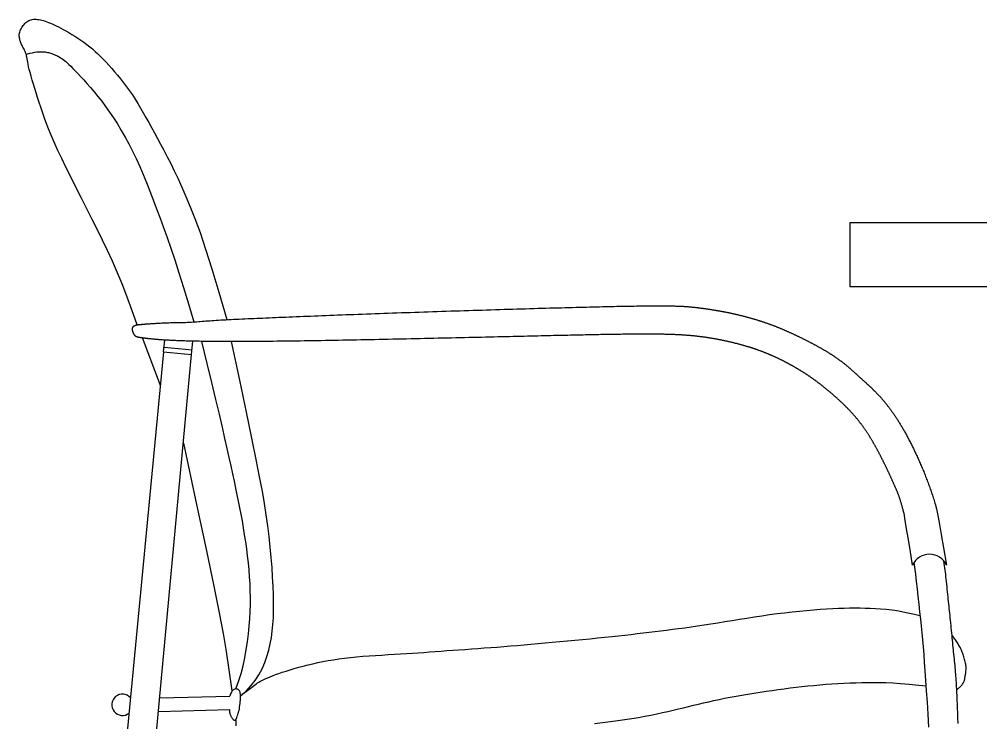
# Model space of a CAD drawing. Header units: millimetres. Extents: x -17017 to 2697, y 1903 to 18260.
# Drawn here: x -16977.2027 to -16977.0824, y 18248.0033 to 18248.0913 of the extents above; entities that cross this region are included whole.
import ezdxf

# ---------------------------------------------------------------- set-up
doc = ezdxf.new("R2010")
doc.units = ezdxf.units.MM
doc.layers.add('OP-MOB-MOVIL', color=8, linetype='Continuous')

# ---------------------------------------------------------------- blocks, each defined once
blk = doc.blocks.new('mesas y sillas de cafeteria')
for p, q in [((49.54799, -14.29232), (49.5487, -14.28488)), ((49.5655, -14.29398), (49.56629, -14.28559))]:
    blk.add_line(p, q)
for points in [[(49.53147, -14.27532), (49.52823, -14.26598), (49.5251, -14.25747), (49.52204, -14.24966), (49.51903, -14.24239), (49.51602, -14.23554), (49.51298, -14.22895), (49.50989, -14.22249), (49.5067, -14.21603), (49.50341, -14.20944), (49.50005, -14.20278), (49.49667, -14.19614), (49.49335, -14.18959), (49.49014, -14.18322), (49.48709, -14.1771), (49.48427, -14.17133), (49.48174, -14.16598), (49.47953, -14.16111), (49.47762, -14.15669), (49.47598, -14.15266), (49.47455, -14.14895), (49.4733, -14.14551), (49.47218, -14.14228), (49.47116, -14.13919), (49.47019, -14.13619), (49.46925, -14.13323), (49.46832, -14.13032), (49.46744, -14.1275), (49.4666, -14.12479), (49.46582, -14.12222), (49.46512, -14.11982), (49.4645, -14.11762), (49.46399, -14.11564), (49.46358, -14.11391), (49.46326, -14.1124), (49.46301, -14.11108), (49.46282, -14.10994), (49.46266, -14.10893), (49.46251, -14.10804), (49.46235, -14.10722), (49.46217, -14.10646), (49.46194, -14.10573), (49.46167, -14.10501), (49.46138, -14.10433), (49.46106, -14.10366), (49.46073, -14.10301), (49.4604, -14.10238), (49.46007, -14.10177), (49.45975, -14.10118), (49.45946, -14.1006), (49.45919, -14.10004), (49.45894, -14.09948), (49.45872, -14.09893), (49.45851, -14.09838), (49.45833, -14.09782), (49.45817, -14.09726), (49.45803, -14.09669), (49.45791, -14.09609), (49.45782, -14.09549), (49.45776, -14.09487), (49.45774, -14.09423), (49.45777, -14.09358), (49.45786, -14.09291), (49.458, -14.09223), (49.45821, -14.09154), (49.4585, -14.09083), (49.45885, -14.09013), (49.45926, -14.08942), (49.45972, -14.08874), (49.46022, -14.08807), (49.46076, -14.08744), (49.46133, -14.08685), (49.46192, -14.08632), (49.46253, -14.08584), (49.46315, -14.08542), (49.46379, -14.08507), (49.46445, -14.08477), (49.46514, -14.08454), (49.46586, -14.08436), (49.46661, -14.08425), (49.4674, -14.0842), (49.46823, -14.08421), (49.4691, -14.08428), (49.47, -14.0844), (49.47094, -14.08458), (49.47191, -14.08481), (49.47291, -14.08508), (49.47393, -14.0854), (49.47499, -14.08577), (49.47607, -14.08618), (49.47718, -14.08663), (49.47834, -14.08713), (49.47956, -14.0877), (49.48085, -14.08832), (49.48222, -14.08902), (49.48369, -14.08979), (49.48526, -14.09064), (49.48694, -14.09157), (49.48871, -14.09258), (49.49056, -14.09367), (49.49245, -14.09482), (49.49437, -14.09603), (49.49629, -14.0973), (49.49819, -14.09862), (49.50004, -14.09998), (49.50184, -14.10137), (49.50358, -14.10282), (49.50528, -14.10431), (49.50696, -14.10587), (49.50863, -14.10751), (49.51031, -14.10922), (49.51202, -14.11102), (49.51376, -14.11293), (49.51555, -14.11493), (49.51738, -14.11705), (49.51923, -14.11926), (49.5211, -14.12156), (49.52298, -14.12394), (49.52483, -14.12641), (49.52667, -14.12895), (49.52846, -14.13156), (49.53021, -14.13423), (49.53192, -14.13698), (49.53362, -14.1398), (49.5353, -14.14271), (49.53699, -14.14571), (49.53871, -14.1488), (49.54047, -14.15201), (49.54228, -14.15533), (49.54417, -14.15878), (49.54612, -14.16238), (49.54815, -14.16617), (49.55025, -14.1702), (49.55243, -14.17448), (49.5547, -14.17906), (49.55704, -14.18398), (49.55948, -14.18926), (49.562, -14.195), (49.56469, -14.20144), (49.56758, -14.2089), (49.57076, -14.21767), (49.57428, -14.22808), (49.57821, -14.24041), (49.58261, -14.25497), (49.58755, -14.27208)], [(49.46222, -14.10601), (49.46427, -14.10552), (49.46601, -14.10514), (49.46749, -14.10486), (49.46876, -14.10467), (49.46984, -14.10456), (49.47078, -14.10451), (49.47161, -14.10452), (49.47239, -14.10455), (49.47314, -14.10462), (49.47388, -14.1047), (49.4746, -14.10482), (49.47531, -14.10495), (49.47602, -14.10511), (49.47673, -14.10529), (49.47745, -14.1055), (49.47817, -14.10574), (49.47891, -14.106), (49.47966, -14.10629), (49.48042, -14.10661), (49.48119, -14.10697), (49.48196, -14.10736), (49.48275, -14.1078), (49.48353, -14.10827), (49.48433, -14.1088), (49.48513, -14.10937), (49.48595, -14.11001), (49.48682, -14.11074), (49.48776, -14.11158), (49.4888, -14.11255), (49.48995, -14.11366), (49.49124, -14.11495), (49.49268, -14.11642), (49.49431, -14.1181), (49.4961, -14.11999), (49.49804, -14.12208), (49.5001, -14.12438), (49.50228, -14.12687), (49.50455, -14.12956), (49.50688, -14.13245), (49.50928, -14.13553), (49.51171, -14.1388), (49.51416, -14.14225), (49.51663, -14.14589), (49.51909, -14.14971), (49.52153, -14.15371), (49.52395, -14.15788), (49.52632, -14.16222), (49.52864, -14.16673), (49.53089, -14.17141), (49.53309, -14.17624), (49.53524, -14.18124), (49.53736, -14.18639), (49.53946, -14.1917), (49.54156, -14.19716), (49.54366, -14.20278), (49.54578, -14.20854), (49.54794, -14.21448), (49.55016, -14.22072), (49.55248, -14.22743), (49.55495, -14.23477), (49.55758, -14.24289), (49.56043, -14.25195), (49.56352, -14.26212), (49.56689, -14.27355)], [(50.01624, -14.4256), (50.0147, -14.41593), (50.01351, -14.40846), (50.0126, -14.40289), (50.01194, -14.39891), (50.01147, -14.39621), (50.01115, -14.39447), (50.01094, -14.3934), (50.01077, -14.39268), (50.01063, -14.39206), (50.01049, -14.39147), (50.01035, -14.39092), (50.01022, -14.3904), (50.01009, -14.3899), (50.00996, -14.38942), (50.00984, -14.38896), (50.00972, -14.38852), (50.00959, -14.38807), (50.00947, -14.38764), (50.00935, -14.38722), (50.00922, -14.3868), (50.0091, -14.38638), (50.00897, -14.38598), (50.00884, -14.38558), (50.00872, -14.38518), (50.00859, -14.38479), (50.00846, -14.38441), (50.00834, -14.38403), (50.00821, -14.38366), (50.00808, -14.38329), (50.00795, -14.38293), (50.00782, -14.38257), (50.00769, -14.38222), (50.00757, -14.38187), (50.00744, -14.38152), (50.0073, -14.38118), (50.00717, -14.38084), (50.00704, -14.3805), (50.00691, -14.38017), (50.00678, -14.37984), (50.00665, -14.37952), (50.00651, -14.37919), (50.00638, -14.37887), (50.00625, -14.37855), (50.00611, -14.37823), (50.00598, -14.37792), (50.00584, -14.3776), (50.00571, -14.37729), (50.00557, -14.37698), (50.00544, -14.37666), (50.0053, -14.37635), (50.00516, -14.37604), (50.00502, -14.37573), (50.00489, -14.37542), (50.00475, -14.37511), (50.00461, -14.3748), (50.00447, -14.37449), (50.00433, -14.37418), (50.00419, -14.37387), (50.00405, -14.37356), (50.00391, -14.37325), (50.00376, -14.37294), (50.00362, -14.37262), (50.00348, -14.37231), (50.00334, -14.372), (50.00319, -14.37168), (50.00305, -14.37137), (50.0029, -14.37105), (50.00276, -14.37073), (50.00261, -14.37042), (50.00247, -14.3701), (50.00232, -14.36978), (50.00217, -14.36946), (50.00202, -14.36914), (50.00188, -14.36882), (50.00173, -14.3685), (50.00158, -14.36818), (50.00143, -14.36786), (50.00128, -14.36754), (50.00113, -14.36722), (50.00097, -14.3669), (50.00082, -14.36657), (50.00067, -14.36625), (50.00052, -14.36593), (50.00036, -14.3656), (50.00021, -14.36528), (50.00006, -14.36495), (49.9999, -14.36463), (49.99974, -14.36431), (49.99959, -14.36398), (49.99943, -14.36366), (49.99927, -14.36333), (49.99912, -14.363), (49.99896, -14.36268), (49.9988, -14.36235), (49.99864, -14.36203), (49.99848, -14.3617), (49.99832, -14.36137), (49.99816, -14.36105), (49.99799, -14.36072), (49.99783, -14.36039), (49.99767, -14.36007), (49.9975, -14.35974), (49.99734, -14.35941), (49.99718, -14.35909), (49.99701, -14.35876), (49.99684, -14.35843), (49.99668, -14.35811), (49.99651, -14.35778), (49.99634, -14.35745), (49.99617, -14.35713), (49.99601, -14.3568), (49.99584, -14.35648), (49.99567, -14.35615), (49.99549, -14.35582), (49.99532, -14.3555), (49.99515, -14.35517), (49.99498, -14.35485), (49.9948, -14.35452), (49.99463, -14.3542), (49.99446, -14.35387), (49.99428, -14.35355), (49.99411, -14.35322), (49.99393, -14.3529), (49.99375, -14.35258), (49.99357, -14.35225), (49.99339, -14.35193), (49.99322, -14.35161), (49.99304, -14.35129), (49.99285, -14.35096), (49.99267, -14.35064), (49.99249, -14.35032), (49.99231, -14.35), (49.99212, -14.34968), (49.99194, -14.34936), (49.99176, -14.34904), (49.99157, -14.34872), (49.99138, -14.3484), (49.9912, -14.34808), (49.99101, -14.34777), (49.99082, -14.34745), (49.99063, -14.34713), (49.99044, -14.34682), (49.99025, -14.3465), (49.99005, -14.34619), (49.98986, -14.34587), (49.98967, -14.34556), (49.98947, -14.34524), (49.98927, -14.34493), (49.98908, -14.34462), (49.98888, -14.3443), (49.98868, -14.34399), (49.98848, -14.34368), (49.98828, -14.34337), (49.98808, -14.34306), (49.98788, -14.34275), (49.98767, -14.34244), (49.98747, -14.34214), (49.98726, -14.34183), (49.98706, -14.34152), (49.98685, -14.34122), (49.98664, -14.34091), (49.98643, -14.34061), (49.98622, -14.3403), (49.98601, -14.34), (49.9858, -14.3397), (49.98558, -14.3394), (49.98537, -14.3391), (49.98515, -14.3388), (49.98494, -14.3385), (49.98472, -14.3382), (49.9845, -14.3379), (49.98428, -14.33761), (49.98406, -14.33731), (49.98384, -14.33701), (49.98361, -14.33672), (49.98339, -14.33643), (49.98316, -14.33613), (49.98294, -14.33584), (49.98271, -14.33555), (49.98248, -14.33526), (49.98225, -14.33497), (49.98202, -14.33468), (49.98178, -14.3344), (49.98155, -14.33411), (49.98131, -14.33383), (49.98108, -14.33354), (49.98084, -14.33326), (49.9806, -14.33298), (49.98036, -14.33269), (49.98012, -14.33241), (49.97988, -14.33213), (49.97964, -14.33186), (49.97939, -14.33158), (49.97915, -14.3313), (49.9789, -14.33103), (49.97865, -14.33075), (49.9784, -14.33048), (49.97816, -14.3302), (49.97791, -14.32993), (49.97766, -14.32966), (49.9774, -14.32939), (49.97715, -14.32912), (49.9769, -14.32886), (49.97665, -14.32859), (49.97639, -14.32832), (49.97614, -14.32806), (49.97588, -14.32779), (49.97563, -14.32753), (49.97537, -14.32727), (49.97511, -14.32701), (49.97485, -14.32675), (49.9746, -14.32649), (49.97434, -14.32623), (49.97408, -14.32598), (49.97382, -14.32572), (49.97356, -14.32547), (49.9733, -14.32521), (49.97304, -14.32496), (49.97278, -14.32471), (49.97252, -14.32446), (49.97225, -14.32421), (49.97199, -14.32396), (49.97173, -14.32371), (49.97147, -14.32347), (49.97121, -14.32322), (49.97094, -14.32298), (49.97068, -14.32273), (49.97042, -14.32249), (49.97016, -14.32225), (49.96989, -14.32201), (49.96963, -14.32177), (49.96937, -14.32154), (49.96911, -14.3213), (49.96884, -14.32106), (49.96858, -14.32083), (49.96832, -14.32059), (49.96806, -14.32036), (49.9678, -14.32013), (49.96753, -14.3199), (49.96727, -14.31967), (49.96701, -14.31944), (49.96675, -14.31922), (49.96649, -14.31899), (49.96623, -14.31877), (49.96597, -14.31854), (49.96571, -14.31832), (49.96546, -14.3181), (49.9652, -14.31788), (49.96494, -14.31766), (49.96468, -14.31744), (49.96443, -14.31722), (49.96417, -14.31701), (49.96391, -14.31679), (49.96366, -14.31658), (49.9634, -14.31637), (49.96315, -14.31616), (49.96289, -14.31594), (49.96264, -14.31574), (49.96239, -14.31553), (49.96213, -14.31532), (49.96188, -14.31511), (49.96163, -14.31491), (49.96137, -14.3147), (49.96112, -14.3145), (49.96087, -14.31429), (49.96062, -14.31409), (49.96036, -14.31389), (49.96011, -14.31369), (49.95986, -14.31349), (49.95961, -14.31329), (49.95936, -14.3131), (49.95911, -14.3129), (49.95885, -14.3127), (49.9586, -14.31251), (49.95835, -14.31232), (49.9581, -14.31212), (49.95785, -14.31193), (49.9576, -14.31174), (49.95735, -14.31155), (49.95709, -14.31136), (49.95684, -14.31117), (49.95659, -14.31098), (49.95634, -14.31079), (49.95609, -14.3106), (49.95583, -14.31042), (49.95558, -14.31023), (49.95533, -14.31005), (49.95508, -14.30986), (49.95482, -14.30968), (49.95457, -14.3095), (49.95432, -14.30932), (49.95406, -14.30913), (49.95381, -14.30895), (49.95355, -14.30877), (49.9533, -14.30859), (49.95304, -14.30841), (49.95278, -14.30824), (49.95253, -14.30806), (49.95227, -14.30788), (49.95201, -14.3077), (49.95176, -14.30753), (49.9515, -14.30735), (49.95124, -14.30718), (49.95098, -14.307), (49.95072, -14.30683), (49.95046, -14.30665), (49.9502, -14.30648), (49.94993, -14.30631), (49.94967, -14.30614), (49.94941, -14.30596), (49.94914, -14.30579), (49.94888, -14.30562), (49.94861, -14.30545), (49.94835, -14.30528), (49.94808, -14.30511), (49.94781, -14.30494), (49.94754, -14.30477), (49.94728, -14.30461), (49.94701, -14.30444), (49.94674, -14.30427), (49.94647, -14.3041), (49.94619, -14.30394), (49.94592, -14.30377), (49.94565, -14.30361), (49.94538, -14.30344), (49.9451, -14.30328), (49.94483, -14.30311), (49.94455, -14.30295), (49.94428, -14.30279), (49.944, -14.30262), (49.94373, -14.30246), (49.94345, -14.3023), (49.94317, -14.30214), (49.9429, -14.30198), (49.94262, -14.30182), (49.94234, -14.30166), (49.94206, -14.3015), (49.94178, -14.30135), (49.9415, -14.30119), (49.94122, -14.30103), (49.94094, -14.30087), (49.94066, -14.30072), (49.94038, -14.30056), (49.9401, -14.30041), (49.93982, -14.30026), (49.93954, -14.3001), (49.93926, -14.29995), (49.93898, -14.2998), (49.93869, -14.29965), (49.93841, -14.2995), (49.93813, -14.29935), (49.93785, -14.2992), (49.93756, -14.29905), (49.93728, -14.2989), (49.937, -14.29875), (49.93671, -14.2986), (49.93643, -14.29846), (49.93615, -14.29831), (49.93586, -14.29817), (49.93558, -14.29802), (49.9353, -14.29788), (49.93501, -14.29774), (49.93473, -14.2976), (49.93445, -14.29746), (49.93416, -14.29731), (49.93388, -14.29717), (49.9336, -14.29704), (49.93331, -14.2969), (49.93303, -14.29676), (49.93275, -14.29662), (49.93246, -14.29649), (49.93218, -14.29635), (49.9319, -14.29622), (49.93162, -14.29608), (49.93133, -14.29595), (49.93105, -14.29582), (49.93077, -14.29569), (49.93049, -14.29556), (49.9302, -14.29543), (49.92992, -14.2953), (49.92964, -14.29517), (49.92936, -14.29504), (49.92908, -14.29492), (49.92879, -14.29479), (49.92851, -14.29466), (49.92823, -14.29454), (49.92795, -14.29442), (49.92766, -14.29429), (49.92738, -14.29417), (49.9271, -14.29405), (49.92681, -14.29393), (49.92653, -14.29381), (49.92625, -14.29369), (49.92596, -14.29357), (49.92568, -14.29345), (49.92539, -14.29333), (49.9251, -14.29321), (49.92482, -14.2931), (49.92453, -14.29298), (49.92424, -14.29286), (49.92395, -14.29275), (49.92366, -14.29263), (49.92337, -14.29252), (49.92308, -14.29241), (49.92279, -14.29229), (49.9225, -14.29218), (49.92221, -14.29207), (49.92191, -14.29196), (49.92162, -14.29185), (49.92132, -14.29174), (49.92102, -14.29163), (49.92072, -14.29152), (49.92042, -14.29141), (49.92012, -14.2913), (49.91982, -14.29119), (49.91952, -14.29108), (49.91921, -14.29097), (49.91891, -14.29087), (49.9186, -14.29076), (49.91829, -14.29065), (49.91798, -14.29055), (49.91767, -14.29044), (49.91736, -14.29034), (49.91704, -14.29023), (49.91673, -14.29013), (49.91641, -14.29003), (49.91609, -14.28992), (49.91577, -14.28982), (49.91545, -14.28971), (49.91512, -14.28961), (49.91479, -14.28951), (49.91447, -14.28941), (49.91414, -14.2893), (49.9138, -14.2892), (49.91347, -14.2891), (49.91314, -14.289), (49.9128, -14.2889), (49.91246, -14.2888), (49.91212, -14.2887), (49.91177, -14.2886), (49.91143, -14.2885), (49.91108, -14.2884), (49.91073, -14.2883), (49.91038, -14.2882), (49.91002, -14.2881), (49.90967, -14.288), (49.90931, -14.2879), (49.90895, -14.2878), (49.90859, -14.2877), (49.90823, -14.2876), (49.90786, -14.28751), (49.90749, -14.28741), (49.90712, -14.28731), (49.90675, -14.28722), (49.90638, -14.28712), (49.90601, -14.28702), (49.90563, -14.28693), (49.90525, -14.28683), (49.90487, -14.28674), (49.90449, -14.28664), (49.90411, -14.28655), (49.90373, -14.28646), (49.90334, -14.28637), (49.90295, -14.28627), (49.90257, -14.28618), (49.90218, -14.28609), (49.90178, -14.286), (49.90139, -14.28591), (49.901, -14.28582), (49.9006, -14.28573), (49.9002, -14.28564), (49.89981, -14.28555), (49.89941, -14.28547), (49.89901, -14.28538), (49.89861, -14.2853), (49.8982, -14.28521), (49.8978, -14.28513), (49.89739, -14.28504), (49.89699, -14.28496), (49.89658, -14.28488), (49.89617, -14.28479), (49.89576, -14.28471), (49.89535, -14.28463), (49.89494, -14.28455), (49.89453, -14.28448), (49.89412, -14.2844), (49.8937, -14.28432), (49.89329, -14.28424), (49.89287, -14.28417), (49.89246, -14.2841), (49.89204, -14.28402), (49.89162, -14.28395), (49.8912, -14.28388), (49.89078, -14.28381), (49.89036, -14.28374), (49.88994, -14.28367), (49.88952, -14.2836), (49.8891, -14.28353), (49.88868, -14.28347), (49.88826, -14.2834), (49.88783, -14.28334), (49.88741, -14.28327), (49.88699, -14.28321), (49.88656, -14.28315), (49.88614, -14.28309), (49.88571, -14.28303), (49.88529, -14.28297), (49.88486, -14.28292), (49.88443, -14.28286), (49.884, -14.28281), (49.88357, -14.28275), (49.88314, -14.2827), (49.88271, -14.28265), (49.88228, -14.2826), (49.88184, -14.28255), (49.8814, -14.2825), (49.88097, -14.28245), (49.88053, -14.2824), (49.88009, -14.28236), (49.87964, -14.28231), (49.8792, -14.28227), (49.87875, -14.28223), (49.8783, -14.28218), (49.87785, -14.28214), (49.87739, -14.2821), (49.87694, -14.28206), (49.87648, -14.28203), (49.87602, -14.28199), (49.87555, -14.28195), (49.87508, -14.28192), (49.87461, -14.28188), (49.87414, -14.28185), (49.87366, -14.28182), (49.87318, -14.28178), (49.8727, -14.28175), (49.87221, -14.28172), (49.87172, -14.28169), (49.87122, -14.28167), (49.87073, -14.28164), (49.87022, -14.28161), (49.86972, -14.28159), (49.8692, -14.28156), (49.86869, -14.28154), (49.86817, -14.28151), (49.86765, -14.28149), (49.86712, -14.28147), (49.86658, -14.28145), (49.86605, -14.28143), (49.8655, -14.28141), (49.86495, -14.28139), (49.8644, -14.28137), (49.86384, -14.28136), (49.86328, -14.28134), (49.86271, -14.28132), (49.86214, -14.28131), (49.86156, -14.28129), (49.86097, -14.28128), (49.86038, -14.28127), (49.85978, -14.28126), (49.85918, -14.28125), (49.85857, -14.28124), (49.85795, -14.28123), (49.85733, -14.28122), (49.8567, -14.28121), (49.85606, -14.2812), (49.85542, -14.2812), (49.85477, -14.28119), (49.85411, -14.28118), (49.85345, -14.28118), (49.85277, -14.28118), (49.85209, -14.28117), (49.8514, -14.28117), (49.8507, -14.28117), (49.84999, -14.28117), (49.84927, -14.28117), (49.84854, -14.28117), (49.8478, -14.28117), (49.84704, -14.28117), (49.84627, -14.28117), (49.84549, -14.28117), (49.8447, -14.28118), (49.84389, -14.28118), (49.84307, -14.28119), (49.84223, -14.28119), (49.84138, -14.2812), (49.84051, -14.28121), (49.83962, -14.28122), (49.83872, -14.28123), (49.83779, -14.28124), (49.83685, -14.28125), (49.83589, -14.28126), (49.83492, -14.28127), (49.83392, -14.28129), (49.8329, -14.2813), (49.83185, -14.28132), (49.83079, -14.28133), (49.82971, -14.28135), (49.8286, -14.28137), (49.82747, -14.28139), (49.82631, -14.28141), (49.82513, -14.28143), (49.82392, -14.28145), (49.82269, -14.28147), (49.82143, -14.28149), (49.82015, -14.28152), (49.81884, -14.28154), (49.8175, -14.28157), (49.81613, -14.28159), (49.81474, -14.28162), (49.81331, -14.28165), (49.81185, -14.28168), (49.81037, -14.28171), (49.80885, -14.28174), (49.8073, -14.28178), (49.80572, -14.28181), (49.8041, -14.28184), (49.80245, -14.28188), (49.80077, -14.28192), (49.79905, -14.28195), (49.7973, -14.28199), (49.79552, -14.28203), (49.79369, -14.28207), (49.79183, -14.28211), (49.78994, -14.28216), (49.788, -14.2822), (49.78603, -14.28225), (49.78402, -14.28229), (49.78197, -14.28234), (49.77988, -14.28239), (49.77775, -14.28244), (49.77559, -14.28249), (49.77338, -14.28254), (49.77114, -14.28259), (49.76885, -14.28264), (49.76653, -14.2827), (49.76417, -14.28275), (49.76178, -14.28281), (49.75935, -14.28286), (49.75689, -14.28292), (49.7544, -14.28298), (49.75188, -14.28304), (49.74932, -14.2831), (49.74674, -14.28316), (49.74413, -14.28322), (49.7415, -14.28328), (49.73884, -14.28334), (49.73616, -14.2834), (49.73346, -14.28346), (49.73073, -14.28353), (49.72799, -14.28359), (49.72523, -14.28365), (49.72246, -14.28371), (49.71967, -14.28378), (49.71686, -14.28384), (49.71405, -14.2839), (49.71122, -14.28397), (49.70839, -14.28403), (49.70555, -14.28409), (49.7027, -14.28415), (49.69984, -14.28421), (49.69698, -14.28428), (49.69413, -14.28434), (49.69126, -14.2844), (49.6884, -14.28446), (49.68555, -14.28452), (49.68269, -14.28457), (49.67984, -14.28463), (49.677, -14.28469), (49.67416, -14.28475), (49.67133, -14.2848), (49.66851, -14.28486), (49.66571, -14.28491), (49.66291, -14.28496), (49.66013, -14.28501), (49.65737, -14.28507), (49.65462, -14.28511), (49.65189, -14.28516), (49.64919, -14.28521), (49.6465, -14.28525), (49.64383, -14.2853), (49.64119, -14.28534), (49.63858, -14.28538), (49.63599, -14.28542), (49.63343, -14.28546), (49.63089, -14.2855), (49.62839, -14.28553), (49.62592, -14.28556), (49.62349, -14.2856), (49.62109, -14.28563), (49.61872, -14.28565), (49.6164, -14.28568), (49.61411, -14.2857), (49.61186, -14.28572), (49.60965, -14.28574), (49.60748, -14.28576), (49.60535, -14.28578), (49.60327, -14.28579), (49.60123, -14.2858), (49.59923, -14.28581), (49.59727, -14.28582), (49.59536, -14.28582), (49.59349, -14.28582), (49.59166, -14.28582), (49.58988, -14.28582), (49.58813, -14.28582), (49.58642, -14.28582), (49.58476, -14.28581), (49.58313, -14.2858), (49.58155, -14.28579), (49.58, -14.28578), (49.57849, -14.28576), (49.57702, -14.28575), (49.57558, -14.28573), (49.57418, -14.28571), (49.57282, -14.2857), (49.57149, -14.28567), (49.5702, -14.28565), (49.56894, -14.28563), (49.56771, -14.2856), (49.56652, -14.28558), (49.56535, -14.28555), (49.56422, -14.28552), (49.56312, -14.28549), (49.56206, -14.28546), (49.56102, -14.28543), (49.56001, -14.2854), (49.55903, -14.28537), (49.55808, -14.28533), (49.55715, -14.2853), (49.55625, -14.28526), (49.55538, -14.28522), (49.55454, -14.28519), (49.55372, -14.28515), (49.55292, -14.28511), (49.55215, -14.28507), (49.55141, -14.28503), (49.55068, -14.285), (49.54998, -14.28496), (49.5493, -14.28492), (49.54864, -14.28487), (49.54801, -14.28483), (49.54739, -14.28479), (49.54679, -14.28475), (49.54622, -14.28471), (49.54566, -14.28467), (49.54511, -14.28463), (49.54459, -14.28459), (49.54408, -14.28455), (49.54359, -14.28451), (49.54312, -14.28447), (49.54266, -14.28443), (49.54221, -14.28439), (49.54178, -14.28435), (49.54136, -14.28431), (49.54096, -14.28427), (49.54056, -14.28423), (49.54018, -14.28419), (49.53981, -14.28415), (49.53946, -14.28412), (49.53911, -14.28408), (49.53877, -14.28404), (49.53844, -14.28401), (49.53812, -14.28397), (49.53782, -14.28394), (49.53752, -14.28391), (49.53722, -14.28387), (49.53694, -14.28384), (49.53667, -14.28381), (49.5364, -14.28378), (49.53615, -14.28375), (49.5359, -14.28372), (49.53565, -14.28369), (49.53542, -14.28366), (49.53519, -14.28363), (49.53498, -14.2836), (49.53476, -14.28357), (49.53456, -14.28355), (49.53436, -14.28352), (49.53417, -14.28349), (49.53399, -14.28347), (49.53381, -14.28344), (49.53364, -14.28341), (49.53347, -14.28339), (49.53332, -14.28336), (49.53316, -14.28334), (49.53302, -14.28331), (49.53287, -14.28329), (49.53274, -14.28326), (49.53261, -14.28324), (49.53248, -14.28322), (49.53236, -14.28319), (49.53225, -14.28317), (49.53214, -14.28314), (49.53203, -14.28312), (49.53193, -14.2831), (49.53184, -14.28307), (49.53174, -14.28305), (49.53166, -14.28303), (49.53157, -14.283), (49.53149, -14.28298), (49.53141, -14.28295), (49.53134, -14.28293), (49.53127, -14.28291), (49.5312, -14.28288), (49.53114, -14.28286), (49.53108, -14.28283), (49.53102, -14.28281), (49.53097, -14.28278), (49.53092, -14.28276), (49.53087, -14.28273), (49.53082, -14.28271), (49.53077, -14.28268), (49.53073, -14.28266), (49.53069, -14.28263), (49.53065, -14.2826), (49.53061, -14.28258), (49.53057, -14.28255), (49.53053, -14.28252), (49.5305, -14.28249), (49.53046, -14.28247), (49.53043, -14.28244), (49.5304, -14.28241), (49.53037, -14.28238), (49.53034, -14.28235), (49.53031, -14.28232), (49.53028, -14.28228), (49.53025, -14.28225), (49.53022, -14.28222), (49.53019, -14.28219), (49.53016, -14.28215), (49.53013, -14.28212), (49.5301, -14.28209), (49.53007, -14.28205), (49.53004, -14.28202), (49.53002, -14.28198), (49.52999, -14.28195), (49.52996, -14.28191), (49.52994, -14.28187), (49.52991, -14.28184), (49.52988, -14.2818), (49.52986, -14.28176), (49.52983, -14.28172), (49.5298, -14.28168), (49.52978, -14.28164), (49.52975, -14.28161), (49.52973, -14.28157), (49.5297, -14.28153), (49.52968, -14.28149), (49.52965, -14.28145), (49.52963, -14.28141), (49.52961, -14.28136), (49.52958, -14.28132), (49.52956, -14.28128), (49.52954, -14.28124), (49.52951, -14.2812), (49.52949, -14.28116), (49.52947, -14.28111), (49.52945, -14.28107), (49.52942, -14.28103), (49.5294, -14.28099), (49.52938, -14.28094), (49.52936, -14.2809), (49.52934, -14.28086), (49.52932, -14.28081), (49.5293, -14.28077), (49.52928, -14.28073), (49.52926, -14.28068), (49.52924, -14.28064), (49.52922, -14.28059), (49.5292, -14.28055), (49.52918, -14.28051), (49.52916, -14.28046), (49.52914, -14.28042), (49.52912, -14.28037), (49.52911, -14.28033), (49.52909, -14.28028), (49.52907, -14.28024), (49.52905, -14.28019), (49.52904, -14.28015), (49.52902, -14.28011), (49.529, -14.28006), (49.52899, -14.28002), (49.52897, -14.27997), (49.52896, -14.27993), (49.52894, -14.27988), (49.52892, -14.27984), (49.52891, -14.2798), (49.5289, -14.27975), (49.52888, -14.27971), (49.52887, -14.27966), (49.52885, -14.27962), (49.52884, -14.27958), (49.52883, -14.27953), (49.52881, -14.27949), (49.5288, -14.27945), (49.52879, -14.2794), (49.52877, -14.27936), (49.52876, -14.27932), (49.52875, -14.27928), (49.52874, -14.27923), (49.52873, -14.27919), (49.52872, -14.27915), (49.52871, -14.27911), (49.5287, -14.27907), (49.52869, -14.27902), (49.52868, -14.27898), (49.52867, -14.27894), (49.52866, -14.2789), (49.52865, -14.27886), (49.52864, -14.27882), (49.52863, -14.27878), (49.52863, -14.27873), (49.52862, -14.27869), (49.52861, -14.27865), (49.52861, -14.27861), (49.5286, -14.27857), (49.52859, -14.27853), (49.52859, -14.27849), (49.52858, -14.27845), (49.52858, -14.27841), (49.52857, -14.27838), (49.52857, -14.27834), (49.52857, -14.2783), (49.52856, -14.27826), (49.52856, -14.27822), (49.52856, -14.27818), (49.52855, -14.27814), (49.52855, -14.27811), (49.52855, -14.27807), (49.52855, -14.27803), (49.52855, -14.27799), (49.52855, -14.27796), (49.52855, -14.27792), (49.52855, -14.27788), (49.52855, -14.27785), (49.52855, -14.27781), (49.52855, -14.27778), (49.52855, -14.27774), (49.52856, -14.2777), (49.52856, -14.27767), (49.52856, -14.27763), (49.52857, -14.2776), (49.52857, -14.27757), (49.52858, -14.27753), (49.52858, -14.2775), (49.52859, -14.27746), (49.52859, -14.27743), (49.5286, -14.2774), (49.52861, -14.27736), (49.52861, -14.27733), (49.52862, -14.2773), (49.52863, -14.27727), (49.52864, -14.27723), (49.52865, -14.2772), (49.52866, -14.27717), (49.52867, -14.27714), (49.52868, -14.27711), (49.52869, -14.27708), (49.5287, -14.27705), (49.52871, -14.27702), (49.52872, -14.27699), (49.52874, -14.27696), (49.52875, -14.27693), (49.52876, -14.2769), (49.52878, -14.27687), (49.52879, -14.27684), (49.52881, -14.27681), (49.52882, -14.27678), (49.52884, -14.27675), (49.52886, -14.27673), (49.52887, -14.2767), (49.52889, -14.27667), (49.52891, -14.27664), (49.52893, -14.27662), (49.52895, -14.27659), (49.52897, -14.27656), (49.52899, -14.27654), (49.52901, -14.27651), (49.52903, -14.27649), (49.52905, -14.27646), (49.52907, -14.27643), (49.52909, -14.27641), (49.52911, -14.27638), (49.52914, -14.27636), (49.52916, -14.27633), (49.52919, -14.27631), (49.52921, -14.27629), (49.52924, -14.27626), (49.52926, -14.27624), (49.52929, -14.27622), (49.52931, -14.27619), (49.52934, -14.27617), (49.52937, -14.27615), (49.5294, -14.27612), (49.52942, -14.2761), (49.52945, -14.27608), (49.52948, -14.27606), (49.52951, -14.27603), (49.52954, -14.27601), (49.52957, -14.27599), (49.5296, -14.27597), (49.52964, -14.27595), (49.52967, -14.27593), (49.5297, -14.27591), (49.52973, -14.27589), (49.52977, -14.27587), (49.5298, -14.27585), (49.52984, -14.27583), (49.52987, -14.27581), (49.52991, -14.27579), (49.52994, -14.27577), (49.52998, -14.27575), (49.53002, -14.27573), (49.53006, -14.27571), (49.5301, -14.27569), (49.53014, -14.27567), (49.53018, -14.27565), (49.53022, -14.27564), (49.53026, -14.27562), (49.53031, -14.2756), (49.53036, -14.27558), (49.53041, -14.27556), (49.53046, -14.27554), (49.53052, -14.27553), (49.53058, -14.27551), (49.53065, -14.27549), (49.53072, -14.27547), (49.53079, -14.27545), (49.53087, -14.27544), (49.53096, -14.27542), (49.53105, -14.2754), (49.53114, -14.27538), (49.53125, -14.27536), (49.53136, -14.27534), (49.53148, -14.27532), (49.5316, -14.27531), (49.53174, -14.27529), (49.53188, -14.27527), (49.53203, -14.27525), (49.5322, -14.27523), (49.53237, -14.27521), (49.53255, -14.27518), (49.53274, -14.27516), (49.53295, -14.27514), (49.53316, -14.27512), (49.53339, -14.2751), (49.53363, -14.27507), (49.53388, -14.27505), (49.53414, -14.27503), (49.53442, -14.275), (49.53471, -14.27498), (49.53502, -14.27495), (49.53534, -14.27493), (49.53568, -14.2749), (49.53603, -14.27487), (49.53639, -14.27485), (49.53678, -14.27482), (49.53717, -14.27479), (49.53759, -14.27476), (49.53802, -14.27473), (49.53847, -14.2747), (49.53894, -14.27467), (49.53943, -14.27463), (49.53994, -14.2746), (49.54046, -14.27457), (49.54101, -14.27453), (49.54157, -14.2745), (49.54216, -14.27446), (49.54276, -14.27442), (49.54339, -14.27438), (49.54404, -14.27434), (49.54471, -14.2743), (49.5454, -14.27426), (49.54612, -14.27422), (49.54687, -14.27418), (49.54766, -14.27414), (49.54849, -14.2741), (49.54936, -14.27407), (49.55028, -14.27403), (49.55125, -14.27401), (49.55228, -14.27398), (49.55335, -14.27396), (49.55447, -14.27394), (49.55562, -14.27392), (49.5568, -14.2739), (49.55799, -14.27388), (49.55919, -14.27385), (49.5604, -14.27382), (49.5616, -14.27378), (49.56279, -14.27374), (49.56397, -14.27368), (49.56515, -14.27363), (49.56633, -14.27356), (49.56749, -14.27349), (49.56865, -14.27341), (49.5698, -14.27333), (49.57095, -14.27324), (49.5721, -14.27314), (49.57326, -14.27305), (49.57444, -14.27294), (49.57564, -14.27284), (49.57687, -14.27274), (49.57815, -14.27264), (49.57948, -14.27254), (49.58086, -14.27245), (49.5823, -14.27236), (49.58379, -14.27228), (49.58533, -14.2722), (49.5869, -14.27212), (49.58852, -14.27204), (49.59016, -14.27196), (49.59184, -14.27188), (49.59355, -14.27181), (49.59528, -14.27173), (49.59703, -14.27165), (49.59882, -14.27157), (49.60063, -14.27148), (49.60246, -14.2714), (49.60432, -14.27132), (49.60621, -14.27124), (49.60812, -14.27115), (49.61006, -14.27107), (49.61202, -14.27098), (49.61402, -14.2709), (49.61603, -14.27081), (49.61808, -14.27072), (49.62015, -14.27064), (49.62224, -14.27055), (49.62436, -14.27046), (49.62651, -14.27037), (49.62869, -14.27028), (49.63089, -14.27019), (49.63312, -14.2701), (49.63537, -14.27001), (49.63765, -14.26992), (49.63995, -14.26983), (49.64229, -14.26974), (49.64465, -14.26964), (49.64703, -14.26955), (49.64944, -14.26946), (49.65188, -14.26936), (49.65434, -14.26927), (49.65682, -14.26917), (49.65934, -14.26908), (49.66187, -14.26898), (49.66443, -14.26889), (49.66701, -14.26879), (49.66962, -14.2687), (49.67225, -14.2686), (49.67489, -14.2685), (49.67756, -14.26841), (49.68024, -14.26831), (49.68294, -14.26821), (49.68566, -14.26812), (49.68839, -14.26802), (49.69114, -14.26793), (49.6939, -14.26783), (49.69667, -14.26773), (49.69945, -14.26764), (49.70224, -14.26754), (49.70503, -14.26745), (49.70784, -14.26735), (49.71065, -14.26726), (49.71346, -14.26716), (49.71628, -14.26707), (49.7191, -14.26697), (49.72192, -14.26688), (49.72474, -14.26679), (49.72756, -14.26669), (49.73038, -14.2666), (49.7332, -14.26651), (49.736, -14.26642), (49.73881, -14.26633), (49.74161, -14.26624), (49.74439, -14.26615), (49.74717, -14.26607), (49.74994, -14.26598), (49.7527, -14.2659), (49.75545, -14.26581), (49.75818, -14.26573), (49.76089, -14.26564), (49.76359, -14.26556), (49.76627, -14.26548), (49.76894, -14.2654), (49.77158, -14.26532), (49.77421, -14.26525), (49.77681, -14.26517), (49.77939, -14.2651), (49.78194, -14.26502), (49.78447, -14.26495), (49.78697, -14.26488), (49.78945, -14.26481), (49.79189, -14.26474), (49.79431, -14.26467), (49.79669, -14.26461), (49.79905, -14.26455), (49.80137, -14.26448), (49.80365, -14.26442), (49.8059, -14.26436), (49.80811, -14.26431), (49.81028, -14.26425), (49.81242, -14.2642), (49.81451, -14.26415), (49.81657, -14.2641), (49.81858, -14.26405), (49.82055, -14.264), (49.82248, -14.26396), (49.82437, -14.26391), (49.8262, -14.26387), (49.828, -14.26384), (49.82975, -14.2638), (49.83146, -14.26376), (49.83312, -14.26373), (49.83475, -14.2637), (49.83633, -14.26367), (49.83786, -14.26364), (49.83936, -14.26362), (49.84082, -14.26359), (49.84223, -14.26357), (49.84361, -14.26355), (49.84495, -14.26353), (49.84625, -14.26352), (49.84752, -14.2635), (49.84875, -14.26349), (49.84994, -14.26348), (49.8511, -14.26347), (49.85222, -14.26346), (49.85331, -14.26345), (49.85437, -14.26344), (49.8554, -14.26344), (49.8564, -14.26344), (49.85736, -14.26344), (49.8583, -14.26344), (49.85921, -14.26344), (49.86009, -14.26344), (49.86094, -14.26345), (49.86177, -14.26345), (49.86257, -14.26346), (49.86334, -14.26347), (49.86409, -14.26348), (49.86482, -14.26349), (49.86553, -14.2635), (49.86621, -14.26352), (49.86687, -14.26353), (49.86751, -14.26355), (49.86813, -14.26357), (49.86873, -14.26359), (49.86932, -14.26361), (49.86988, -14.26363), (49.87043, -14.26365), (49.87097, -14.26367), (49.87149, -14.26369), (49.87199, -14.26372), (49.87248, -14.26375), (49.87296, -14.26377), (49.87342, -14.2638), (49.87387, -14.26383), (49.87431, -14.26386), (49.87475, -14.26389), (49.87517, -14.26392), (49.87558, -14.26395), (49.87599, -14.26398), (49.87638, -14.26402), (49.87678, -14.26405), (49.87716, -14.26409), (49.87754, -14.26412), (49.87792, -14.26416), (49.87829, -14.2642), (49.87866, -14.26423), (49.87903, -14.26427), (49.87939, -14.26431), (49.87976, -14.26435), (49.88012, -14.26439), (49.88048, -14.26443), (49.88084, -14.26447), (49.8812, -14.26451), (49.88156, -14.26456), (49.88193, -14.2646), (49.88229, -14.26464), (49.88265, -14.26469), (49.88301, -14.26473), (49.88337, -14.26478), (49.88373, -14.26482), (49.88409, -14.26487), (49.88445, -14.26491), (49.88482, -14.26496), (49.88518, -14.26501), (49.88554, -14.26506), (49.8859, -14.26511), (49.88627, -14.26516), (49.88663, -14.26521), (49.88699, -14.26526), (49.88736, -14.26531), (49.88772, -14.26536), (49.88809, -14.26541), (49.88845, -14.26547), (49.88881, -14.26552), (49.88918, -14.26557), (49.88954, -14.26563), (49.88991, -14.26569), (49.89027, -14.26574), (49.89064, -14.2658), (49.89101, -14.26586), (49.89137, -14.26591), (49.89174, -14.26597), (49.8921, -14.26603), (49.89247, -14.26609), (49.89284, -14.26615), (49.8932, -14.26621), (49.89357, -14.26628), (49.89394, -14.26634), (49.89431, -14.2664), (49.89467, -14.26647), (49.89504, -14.26653), (49.89541, -14.2666), (49.89578, -14.26666), (49.89615, -14.26673), (49.89651, -14.2668), (49.89688, -14.26686), (49.89725, -14.26693), (49.89762, -14.267), (49.89799, -14.26707), (49.89836, -14.26714), (49.89873, -14.26721), (49.8991, -14.26729), (49.89947, -14.26736), (49.89984, -14.26743), (49.90021, -14.26751), (49.90058, -14.26758), (49.90095, -14.26766), (49.90132, -14.26773), (49.90169, -14.26781), (49.90206, -14.26789), (49.90243, -14.26797), (49.90281, -14.26805), (49.90318, -14.26813), (49.90355, -14.26821), (49.90392, -14.26829), (49.90429, -14.26837), (49.90467, -14.26846), (49.90504, -14.26854), (49.90541, -14.26862), (49.90578, -14.26871), (49.90616, -14.26879), (49.90653, -14.26888), (49.9069, -14.26897), (49.90727, -14.26906), (49.90765, -14.26915), (49.90802, -14.26924), (49.90839, -14.26933), (49.90877, -14.26942), (49.90914, -14.26951), (49.90951, -14.2696), (49.90989, -14.2697), (49.91026, -14.26979), (49.91063, -14.26989), (49.911, -14.26998), (49.91138, -14.27008), (49.91175, -14.27018), (49.91212, -14.27028), (49.9125, -14.27038), (49.91287, -14.27048), (49.91324, -14.27058), (49.91362, -14.27068), (49.91399, -14.27078), (49.91436, -14.27088), (49.91473, -14.27099), (49.91511, -14.27109), (49.91548, -14.2712), (49.91585, -14.27131), (49.91622, -14.27141), (49.9166, -14.27152), (49.91697, -14.27163), (49.91734, -14.27174), (49.91771, -14.27185), (49.91808, -14.27196), (49.91845, -14.27207), (49.91883, -14.27219), (49.9192, -14.2723), (49.91957, -14.27242), (49.91994, -14.27253), (49.92031, -14.27265), (49.92068, -14.27277), (49.92105, -14.27289), (49.92142, -14.273), (49.92179, -14.27312), (49.92216, -14.27325), (49.92253, -14.27337), (49.92289, -14.27349), (49.92326, -14.27361), (49.92363, -14.27374), (49.924, -14.27386), (49.92437, -14.27399), (49.92473, -14.27412), (49.9251, -14.27424), (49.92547, -14.27437), (49.92583, -14.2745), (49.9262, -14.27463), (49.92656, -14.27477), (49.92693, -14.2749), (49.9273, -14.27503), (49.92766, -14.27516), (49.92802, -14.2753), (49.92839, -14.27544), (49.92875, -14.27557), (49.92911, -14.27571), (49.92948, -14.27585), (49.92984, -14.27599), (49.9302, -14.27613), (49.93056, -14.27627), (49.93092, -14.27641), (49.93128, -14.27655), (49.93165, -14.2767), (49.93201, -14.27684), (49.93237, -14.27699), (49.93273, -14.27713), (49.93308, -14.27728), (49.93344, -14.27743), (49.9338, -14.27757), (49.93416, -14.27772), (49.93452, -14.27787), (49.93488, -14.27802), (49.93523, -14.27817), (49.93559, -14.27833), (49.93595, -14.27848), (49.9363, -14.27863), (49.93666, -14.27879), (49.93701, -14.27894), (49.93737, -14.2791), (49.93772, -14.27925), (49.93808, -14.27941), (49.93843, -14.27957), (49.93879, -14.27972), (49.93914, -14.27988), (49.93949, -14.28004), (49.93985, -14.2802), (49.9402, -14.28036), (49.94055, -14.28052), (49.9409, -14.28069), (49.94125, -14.28085), (49.94161, -14.28101), (49.94196, -14.28118), (49.94231, -14.28134), (49.94266, -14.2815), (49.94301, -14.28167), (49.94336, -14.28184), (49.94371, -14.282), (49.94406, -14.28217), (49.94441, -14.28234), (49.94475, -14.2825), (49.9451, -14.28267), (49.94545, -14.28284), (49.9458, -14.28301), (49.94615, -14.28318), (49.94649, -14.28335), (49.94684, -14.28352), (49.94719, -14.2837), (49.94753, -14.28387), (49.94788, -14.28404), (49.94823, -14.28421), (49.94857, -14.28439), (49.94892, -14.28456), (49.94926, -14.28474), (49.94961, -14.28491), (49.94995, -14.28509), (49.95029, -14.28526), (49.95064, -14.28544), (49.95098, -14.28561), (49.95132, -14.28579), (49.95167, -14.28597), (49.95201, -14.28615), (49.95235, -14.28632), (49.95269, -14.2865), (49.95303, -14.28668), (49.95337, -14.28686), (49.95371, -14.28704), (49.95405, -14.28722), (49.95439, -14.2874), (49.95473, -14.28758), (49.95506, -14.28776), (49.9554, -14.28795), (49.95574, -14.28813), (49.95607, -14.28831), (49.9564, -14.28849), (49.95674, -14.28868), (49.95707, -14.28886), (49.9574, -14.28905), (49.95773, -14.28923), (49.95806, -14.28942), (49.95839, -14.2896), (49.95872, -14.28979), (49.95905, -14.28998), (49.95938, -14.29016), (49.9597, -14.29035), (49.96003, -14.29054), (49.96035, -14.29072), (49.96068, -14.29091), (49.961, -14.2911), (49.96132, -14.29129), (49.96164, -14.29148), (49.96196, -14.29167), (49.96227, -14.29186), (49.96259, -14.29205), (49.9629, -14.29224), (49.96322, -14.29244), (49.96353, -14.29263), (49.96384, -14.29282), (49.96415, -14.29301), (49.96446, -14.29321), (49.96477, -14.2934), (49.96507, -14.29359), (49.96538, -14.29379), (49.96568, -14.29398), (49.96598, -14.29418), (49.96628, -14.29438), (49.96658, -14.29457), (49.96688, -14.29477), (49.96717, -14.29496), (49.96747, -14.29516), (49.96776, -14.29536), (49.96805, -14.29556), (49.96834, -14.29576), (49.96863, -14.29596), (49.96891, -14.29615), (49.9692, -14.29635), (49.96948, -14.29655), (49.96976, -14.29675), (49.97004, -14.29696), (49.97032, -14.29716), (49.97059, -14.29736), (49.97087, -14.29756), (49.97114, -14.29776), (49.97141, -14.29796), (49.97168, -14.29817), (49.97195, -14.29837), (49.97221, -14.29857), (49.97248, -14.29878), (49.97274, -14.29898), (49.973, -14.29918), (49.97326, -14.29939), (49.97352, -14.29959), (49.97377, -14.2998), (49.97403, -14.3), (49.97428, -14.3002), (49.97453, -14.30041), (49.97478, -14.30061), (49.97503, -14.30082), (49.97528, -14.30102), (49.97552, -14.30123), (49.97577, -14.30143), (49.97601, -14.30164), (49.97625, -14.30184), (49.97649, -14.30204), (49.97673, -14.30225), (49.97697, -14.30245), (49.9772, -14.30266), (49.97744, -14.30286), (49.97767, -14.30306), (49.9779, -14.30327), (49.97814, -14.30347), (49.97837, -14.30367), (49.97859, -14.30387), (49.97882, -14.30408), (49.97905, -14.30428), (49.97927, -14.30448), (49.9795, -14.30468), (49.97972, -14.30488), (49.97994, -14.30508), (49.98017, -14.30528), (49.98039, -14.30548), (49.9806, -14.30568), (49.98082, -14.30588), (49.98104, -14.30607), (49.98126, -14.30627), (49.98147, -14.30647), (49.98169, -14.30666), (49.9819, -14.30686), (49.98211, -14.30705), (49.98232, -14.30725), (49.98253, -14.30744), (49.98274, -14.30763), (49.98295, -14.30783), (49.98316, -14.30802), (49.98337, -14.30821), (49.98358, -14.3084), (49.98378, -14.30859), (49.98399, -14.30877), (49.98419, -14.30896), (49.9844, -14.30915), (49.9846, -14.30933), (49.9848, -14.30952), (49.985, -14.3097), (49.98521, -14.30989), (49.98541, -14.31007), (49.98561, -14.31025), (49.98581, -14.31043), (49.98601, -14.31061), (49.98621, -14.31079), (49.98641, -14.31097), (49.9866, -14.31115), (49.9868, -14.31133), (49.987, -14.31151), (49.9872, -14.31169), (49.9874, -14.31187), (49.98759, -14.31205), (49.98779, -14.31222), (49.98799, -14.3124), (49.98818, -14.31258), (49.98838, -14.31276), (49.98858, -14.31294), (49.98877, -14.31312), (49.98897, -14.3133), (49.98917, -14.31348), (49.98936, -14.31366), (49.98956, -14.31385), (49.98976, -14.31403), (49.98996, -14.31421), (49.99016, -14.3144), (49.99035, -14.31458), (49.99055, -14.31477), (49.99075, -14.31496), (49.99095, -14.31515), (49.99115, -14.31534), (49.99135, -14.31553), (49.99155, -14.31573), (49.99175, -14.31592), (49.99195, -14.31612), (49.99216, -14.31632), (49.99236, -14.31652), (49.99256, -14.31672), (49.99277, -14.31692), (49.99297, -14.31713), (49.99318, -14.31734), (49.99339, -14.31755), (49.9936, -14.31776), (49.9938, -14.31798), (49.99401, -14.3182), (49.99422, -14.31842), (49.99444, -14.31864), (49.99465, -14.31886), (49.99486, -14.31909), (49.99508, -14.31932), (49.99529, -14.31956), (49.99551, -14.31979), (49.99573, -14.32003), (49.99595, -14.32028), (49.99617, -14.32052), (49.99639, -14.32077), (49.99662, -14.32102), (49.99684, -14.32128), (49.99707, -14.32154), (49.99729, -14.3218), (49.99752, -14.32207), (49.99775, -14.32234), (49.99799, -14.32261), (49.99822, -14.32289), (49.99846, -14.32317), (49.99869, -14.32346), (49.99893, -14.32375), (49.99917, -14.32404), (49.99941, -14.32434), (49.99966, -14.32464), (49.9999, -14.32495), (50.00015, -14.32526), (50.0004, -14.32558), (50.00064, -14.3259), (50.0009, -14.32622), (50.00115, -14.32655), (50.0014, -14.32688), (50.00166, -14.32722), (50.00191, -14.32756), (50.00217, -14.32791), (50.00243, -14.32826), (50.00269, -14.32862), (50.00296, -14.32898), (50.00322, -14.32935), (50.00349, -14.32972), (50.00375, -14.3301), (50.00402, -14.33048), (50.00429, -14.33087), (50.00457, -14.33127), (50.00484, -14.33167), (50.00511, -14.33207), (50.00539, -14.33248), (50.00567, -14.3329), (50.00594, -14.33332), (50.00622, -14.33374), (50.00651, -14.33418), (50.00679, -14.33461), (50.00707, -14.33506), (50.00736, -14.33551), (50.00764, -14.33597), (50.00793, -14.33643), (50.00822, -14.3369), (50.00851, -14.33737), (50.0088, -14.33785), (50.0091, -14.33834), (50.00939, -14.33883), (50.00969, -14.33933), (50.00999, -14.33984), (50.01028, -14.34035), (50.01058, -14.34087), (50.01088, -14.34139), (50.01119, -14.34193), (50.01149, -14.34247), (50.01179, -14.34301), (50.0121, -14.34357), (50.01241, -14.34413), (50.01271, -14.34469), (50.01302, -14.34527), (50.01333, -14.34585), (50.01364, -14.34643), (50.01396, -14.34703), (50.01427, -14.34763), (50.01459, -14.34824), (50.0149, -14.34886), (50.01522, -14.34948), (50.01554, -14.35011), (50.01586, -14.35075), (50.01618, -14.3514), (50.0165, -14.35205), (50.01682, -14.35271), (50.01714, -14.35338), (50.01746, -14.35406), (50.01779, -14.35474), (50.01811, -14.35542), (50.01844, -14.35612), (50.01876, -14.35682), (50.01908, -14.35752), (50.01941, -14.35823), (50.01973, -14.35895), (50.02006, -14.35967), (50.02038, -14.3604), (50.0207, -14.36113), (50.02102, -14.36187), (50.02134, -14.36261), (50.02166, -14.36336), (50.02198, -14.3641), (50.0223, -14.36486), (50.02262, -14.36561), (50.02293, -14.36637), (50.02325, -14.36714), (50.02356, -14.3679), (50.02387, -14.36867), (50.02418, -14.36944), (50.02448, -14.37022), (50.02478, -14.37099), (50.02509, -14.37177), (50.02538, -14.37255), (50.02568, -14.37333), (50.02597, -14.37411), (50.02626, -14.37489), (50.02655, -14.37568), (50.02683, -14.37646), (50.02712, -14.37724), (50.02739, -14.37803), (50.02767, -14.37881), (50.02794, -14.37959), (50.0282, -14.38038), (50.02847, -14.38116), (50.02872, -14.38194), (50.02898, -14.38273), (50.02923, -14.38353), (50.02949, -14.38434), (50.02975, -14.38517), (50.03001, -14.38604), (50.03027, -14.38693), (50.03054, -14.38787), (50.03083, -14.3889), (50.03118, -14.39032), (50.03164, -14.39245), (50.03227, -14.39563), (50.03311, -14.4002), (50.03423, -14.4065), (50.03568, -14.41485), (50.0375, -14.4256)], [(49.54607, -14.31334), (49.53473, -14.28357)], [(49.54827, -14.28939), (49.56578, -14.29104)], [(49.59322, -14.50308), (49.59492, -14.49834), (49.59642, -14.49347), (49.5977, -14.48851), (49.5988, -14.48351), (49.59972, -14.4785), (49.60048, -14.47351), (49.60108, -14.4686), (49.60156, -14.46381), (49.60191, -14.45915), (49.60214, -14.45462), (49.60226, -14.45018), (49.60228, -14.44583), (49.6022, -14.44151), (49.60203, -14.43723), (49.60176, -14.43293), (49.60142, -14.42861), (49.60099, -14.42424), (49.6005, -14.41983), (49.59994, -14.41541), (49.59933, -14.411), (49.59867, -14.40661), (49.59797, -14.40227), (49.59724, -14.398), (49.59648, -14.39381), (49.5957, -14.38971), (49.5949, -14.38566), (49.59406, -14.38158), (49.59318, -14.3774), (49.59224, -14.37306), (49.59124, -14.36849), (49.59017, -14.36363), (49.58901, -14.3584), (49.58776, -14.35271), (49.58636, -14.34642), (49.58476, -14.33933), (49.58291, -14.33127), (49.58074, -14.32205), (49.57822, -14.3115), (49.57527, -14.29944), (49.57186, -14.28569)], [(49.59604, -14.50733), (49.59955, -14.50436), (49.60263, -14.50115), (49.6053, -14.49773), (49.60759, -14.49414), (49.60955, -14.49042), (49.61121, -14.48661), (49.61259, -14.48273), (49.61373, -14.47883), (49.61467, -14.47492), (49.61541, -14.47099), (49.61598, -14.46698), (49.61639, -14.46284), (49.61664, -14.45854), (49.61677, -14.45403), (49.61677, -14.44926), (49.61667, -14.44419), (49.61647, -14.43879), (49.61618, -14.43308), (49.61579, -14.42709), (49.6153, -14.42085), (49.6147, -14.41441), (49.61398, -14.40779), (49.61314, -14.40102), (49.61219, -14.39415), (49.61108, -14.3871), (49.60974, -14.37938), (49.60806, -14.3704), (49.60591, -14.35957), (49.6032, -14.34629), (49.59981, -14.32997), (49.59563, -14.31002), (49.59055, -14.28584)], [(49.54799, -14.29232), (49.48796, -14.92035), (49.50719, -14.92154), (49.5655, -14.29398)], [(49.54799, -14.29232), (49.5655, -14.29398)], [(49.59089, -14.5043), (49.58901, -14.49107), (49.58729, -14.47971), (49.58538, -14.46843), (49.58293, -14.45539), (49.57958, -14.43878), (49.57497, -14.41679), (49.56876, -14.38761), (49.56058, -14.34941)], [(50.01717, -14.42396), (50.01753, -14.4268), (50.01807, -14.43121), (50.01862, -14.4358), (50.01916, -14.44052), (50.01969, -14.4453), (50.02022, -14.45008), (50.02072, -14.45478), (50.02119, -14.45936), (50.02164, -14.46376), (50.02206, -14.46807), (50.02246, -14.47238), (50.02285, -14.47681), (50.02324, -14.48145), (50.02363, -14.48641), (50.02403, -14.49179), (50.02444, -14.49769), (50.02488, -14.50419), (50.02533, -14.51127), (50.02578, -14.51886), (50.02622, -14.52691)], [(50.04478, -14.52474), (50.04474, -14.52347), (50.0447, -14.52219), (50.04466, -14.52092), (50.04462, -14.51965), (50.04457, -14.51837), (50.04453, -14.5171), (50.04448, -14.51583), (50.04443, -14.51455), (50.04438, -14.51328), (50.04433, -14.512), (50.04427, -14.51072), (50.04422, -14.50944), (50.04416, -14.50815), (50.0441, -14.50687), (50.04404, -14.50558), (50.04397, -14.50428), (50.04391, -14.50299), (50.04384, -14.50168), (50.04377, -14.50038), (50.04369, -14.49906), (50.04361, -14.49775), (50.04353, -14.49642), (50.04343, -14.49509), (50.04333, -14.49376), (50.04322, -14.49241), (50.0431, -14.49106), (50.04297, -14.4897), (50.04284, -14.48834), (50.0427, -14.48696), (50.04256, -14.48558), (50.04241, -14.48418), (50.04227, -14.48278), (50.04212, -14.48137), (50.04198, -14.47994), (50.04184, -14.47851), (50.04171, -14.47706), (50.04157, -14.47559), (50.04143, -14.47412), (50.04129, -14.47262), (50.04114, -14.4711), (50.041, -14.46957), (50.04084, -14.46801), (50.04068, -14.46644), (50.04052, -14.46487), (50.04036, -14.46329), (50.0402, -14.46171), (50.04004, -14.46015), (50.03987, -14.45861), (50.03972, -14.4571), (50.03956, -14.45561), (50.03941, -14.45415), (50.03926, -14.4527), (50.0391, -14.45126), (50.03895, -14.44981), (50.0388, -14.44835), (50.03865, -14.44687), (50.0385, -14.44536), (50.03834, -14.44381), (50.03818, -14.44223), (50.03802, -14.44064), (50.03786, -14.43905), (50.03769, -14.43746), (50.03752, -14.4359), (50.03735, -14.43437), (50.03718, -14.43288), (50.03701, -14.43145), (50.03684, -14.43007), (50.03666, -14.42873), (50.03648, -14.42741), (50.0363, -14.42611), (50.03588, -14.42305)], [(49.5971, -14.50643), (49.59987, -14.50436), (49.60205, -14.50274), (49.60373, -14.5015), (49.60501, -14.50056), (49.606, -14.49986), (49.60678, -14.49934), (49.60746, -14.49891), (49.60814, -14.49851), (49.6089, -14.49809), (49.60976, -14.49763), (49.61075, -14.49713), (49.61187, -14.4966), (49.61314, -14.49602), (49.61458, -14.49542), (49.61619, -14.49477), (49.61799, -14.49409), (49.62, -14.49338), (49.62219, -14.49263), (49.62455, -14.49187), (49.62707, -14.4911), (49.62972, -14.49032), (49.63249, -14.48954), (49.63536, -14.48878), (49.6383, -14.48803), (49.64132, -14.48731), (49.64441, -14.48663), (49.64758, -14.48597), (49.65083, -14.48536), (49.65418, -14.48478), (49.65762, -14.48425), (49.66118, -14.48377), (49.66484, -14.48334), (49.66862, -14.48296), (49.6725, -14.48263), (49.67644, -14.48234), (49.68041, -14.48208), (49.6844, -14.48184), (49.68836, -14.48161), (49.69228, -14.48139), (49.69612, -14.48117), (49.69986, -14.48093), (49.70353, -14.48069), (49.70714, -14.48043), (49.71071, -14.48018), (49.71427, -14.47991), (49.71784, -14.47964), (49.72145, -14.47937), (49.72511, -14.47911), (49.72885, -14.47884), (49.73267, -14.47857), (49.73655, -14.4783), (49.74048, -14.47802), (49.74447, -14.47774), (49.7485, -14.47745), (49.75257, -14.47715), (49.75666, -14.47684), (49.76077, -14.47651), (49.76492, -14.47617), (49.7691, -14.47582), (49.77334, -14.47545), (49.77765, -14.47507), (49.78203, -14.47468), (49.78649, -14.47427), (49.79105, -14.47385), (49.79572, -14.47343), (49.80045, -14.47299), (49.80522, -14.47254), (49.80999, -14.47209), (49.81471, -14.47163), (49.81935, -14.47118), (49.82388, -14.47072), (49.82825, -14.47026), (49.83244, -14.46981), (49.83647, -14.46937), (49.84036, -14.46892), (49.84414, -14.46847), (49.84785, -14.46803), (49.8515, -14.46758), (49.85514, -14.46713), (49.85879, -14.46668), (49.86247, -14.46621), (49.8662, -14.46574), (49.86998, -14.46525), (49.87384, -14.46475), (49.87777, -14.46421), (49.88179, -14.46364), (49.88591, -14.46304), (49.89013, -14.46239), (49.89447, -14.4617), (49.89891, -14.46098), (49.90344, -14.46023), (49.90804, -14.45947), (49.9127, -14.45871), (49.9174, -14.45797), (49.92213, -14.45726), (49.92686, -14.45658), (49.93159, -14.45595), (49.9363, -14.45537), (49.94095, -14.45485), (49.94552, -14.45438), (49.94999, -14.45395), (49.95434, -14.45358), (49.95853, -14.45326), (49.96256, -14.453), (49.96639, -14.45278), (49.97005, -14.45262), (49.97357, -14.4525), (49.97696, -14.45243), (49.98026, -14.4524), (49.98349, -14.45242), (49.98667, -14.45246), (49.98983, -14.45255), (49.99302, -14.45267), (49.9963, -14.45287), (49.99978, -14.45318), (50.00355, -14.45365), (50.00771, -14.45431), (50.01236, -14.45521), (50.01758, -14.45639), (50.02088, -14.45723)], [(50.04393, -14.50348), (50.04405, -14.50339), (50.04441, -14.50312), (50.04481, -14.5028), (50.04523, -14.50246), (50.04566, -14.50208), (50.04607, -14.50169), (50.04648, -14.50128), (50.04686, -14.50086), (50.04722, -14.50043), (50.04756, -14.49999), (50.04786, -14.49954), (50.04813, -14.49909), (50.04836, -14.49865), (50.04854, -14.4982), (50.04869, -14.49776), (50.04881, -14.49731), (50.04891, -14.49685), (50.049, -14.49638), (50.04907, -14.4959), (50.04915, -14.4954), (50.04923, -14.49487), (50.04932, -14.49432), (50.04941, -14.49374), (50.04951, -14.49314), (50.0496, -14.49251), (50.04968, -14.49187), (50.04973, -14.4912), (50.04976, -14.49051), (50.04976, -14.48981), (50.04972, -14.48909), (50.04964, -14.48835), (50.04953, -14.48761), (50.0494, -14.48685), (50.04923, -14.48609), (50.04905, -14.48533), (50.04885, -14.48457), (50.04863, -14.48381), (50.04841, -14.48306), (50.04817, -14.48231), (50.04792, -14.48157), (50.04766, -14.48084), (50.04738, -14.48012), (50.0471, -14.47941), (50.0468, -14.47871), (50.04649, -14.47803), (50.04616, -14.47736), (50.04582, -14.4767), (50.04547, -14.47606), (50.04511, -14.47543), (50.04474, -14.4748), (50.04436, -14.47419), (50.04396, -14.47359), (50.04356, -14.473), (50.04315, -14.47241), (50.04275, -14.47184), (50.04235, -14.47129), (50.04196, -14.47078), (50.0416, -14.47031), (50.04128, -14.46988), (50.04099, -14.46951), (50.04099, -14.46951)], [(49.81745, -14.52467), (49.82249, -14.52411), (49.82734, -14.52351), (49.832, -14.52288), (49.83648, -14.52222), (49.84079, -14.52154), (49.84491, -14.52084), (49.84887, -14.52012), (49.85267, -14.51938), (49.85633, -14.51863), (49.85987, -14.51787), (49.8633, -14.51711), (49.86663, -14.51634), (49.86989, -14.51557), (49.87309, -14.51479), (49.87625, -14.51403), (49.87939, -14.51326), (49.88252, -14.51251), (49.88567, -14.51176), (49.88885, -14.51103), (49.89208, -14.5103), (49.89539, -14.50959), (49.8988, -14.5089), (49.90231, -14.50822), (49.90592, -14.50756), (49.9096, -14.50692), (49.91334, -14.50629), (49.91713, -14.50569), (49.92093, -14.5051), (49.92474, -14.50453), (49.92853, -14.50399), (49.9323, -14.50346), (49.93604, -14.50295), (49.93976, -14.50247), (49.94346, -14.50201), (49.94716, -14.50158), (49.95086, -14.50118), (49.95457, -14.50081), (49.95829, -14.50047), (49.96203, -14.50017), (49.96578, -14.4999), (49.96953, -14.49966), (49.97329, -14.49946), (49.97704, -14.49929), (49.98077, -14.49916), (49.98448, -14.49907), (49.98815, -14.49901), (49.99182, -14.49899), (49.99557, -14.49903), (49.99955, -14.49914), (50.00387, -14.49934), (50.00867, -14.49965), (50.01407, -14.50009), (50.02021, -14.50067), (50.0248, -14.50117)], [(49.58925, -14.51585), (49.5892, -14.51653), (49.58921, -14.51714), (49.58926, -14.51769), (49.58934, -14.51818), (49.58946, -14.51863), (49.5896, -14.51905), (49.58976, -14.51943), (49.58993, -14.51979), (49.5901, -14.52014), (49.59028, -14.52047), (49.59046, -14.52079), (49.59064, -14.52109), (49.59082, -14.52138), (49.59101, -14.52164), (49.5912, -14.52189), (49.5914, -14.52212), (49.5916, -14.52232), (49.59181, -14.52249), (49.59202, -14.52261), (49.59224, -14.52266), (49.59247, -14.52264), (49.59271, -14.52252), (49.59297, -14.52229), (49.59323, -14.52194), (49.59351, -14.52145), (49.5938, -14.52084), (49.59409, -14.52013), (49.59438, -14.51932), (49.59465, -14.51842), (49.59491, -14.51747), (49.59515, -14.51646), (49.59537, -14.51541), (49.59555, -14.51434), (49.5957, -14.51326), (49.59582, -14.51219), (49.59591, -14.51115), (49.59598, -14.51014), (49.59602, -14.5092), (49.59604, -14.50833), (49.59604, -14.50755), (49.59603, -14.50687), (49.596, -14.50629), (49.59595, -14.5058), (49.59588, -14.50537), (49.5958, -14.50501), (49.5957, -14.5047), (49.59558, -14.50443), (49.59544, -14.50419), (49.59529, -14.50396), (49.59511, -14.50376), (49.59491, -14.50358), (49.59468, -14.50342), (49.59442, -14.50329), (49.59411, -14.50319), (49.59377, -14.50311), (49.59338, -14.50308), (49.59294, -14.50308), (49.59247, -14.50316), (49.59196, -14.50337), (49.59143, -14.50373), (49.59089, -14.5043), (49.59035, -14.50511), (49.58982, -14.50622), (49.58931, -14.50765)], [(49.54556, -14.50861), (49.58931, -14.50765)], [(49.54477, -14.51708), (49.58925, -14.51585)], [(49.59306, -14.52216), (49.59306, -14.52624)]]:
    blk.add_lwpolyline(points)
blk.add_lwpolyline([(49.97697, -14.21145), (49.97697, -14.25145), (50.77697, -14.25145), (50.77697, -14.21145)], close=True)
for centre, radius, start, end in [((50.02687, -14.43054), 0.01172, 24.90635, 155.09365), ((49.52228, -14.51299), 0.00665, 40.73057, 308.34974)]:
    blk.add_arc(centre, radius, start, end)

msp = doc.modelspace()

# ---------------------------------------------------------------- block references
at = {"layer": 'OP-MOB-MOVIL', "xscale": 0.2, "yscale": 0.2, "zscale": 0.2}
msp.add_blockref('mesas y sillas de cafeteria', (-16987.09422, 18250.90817), dxfattribs=at)

doc.saveas('drawing.dxf')
